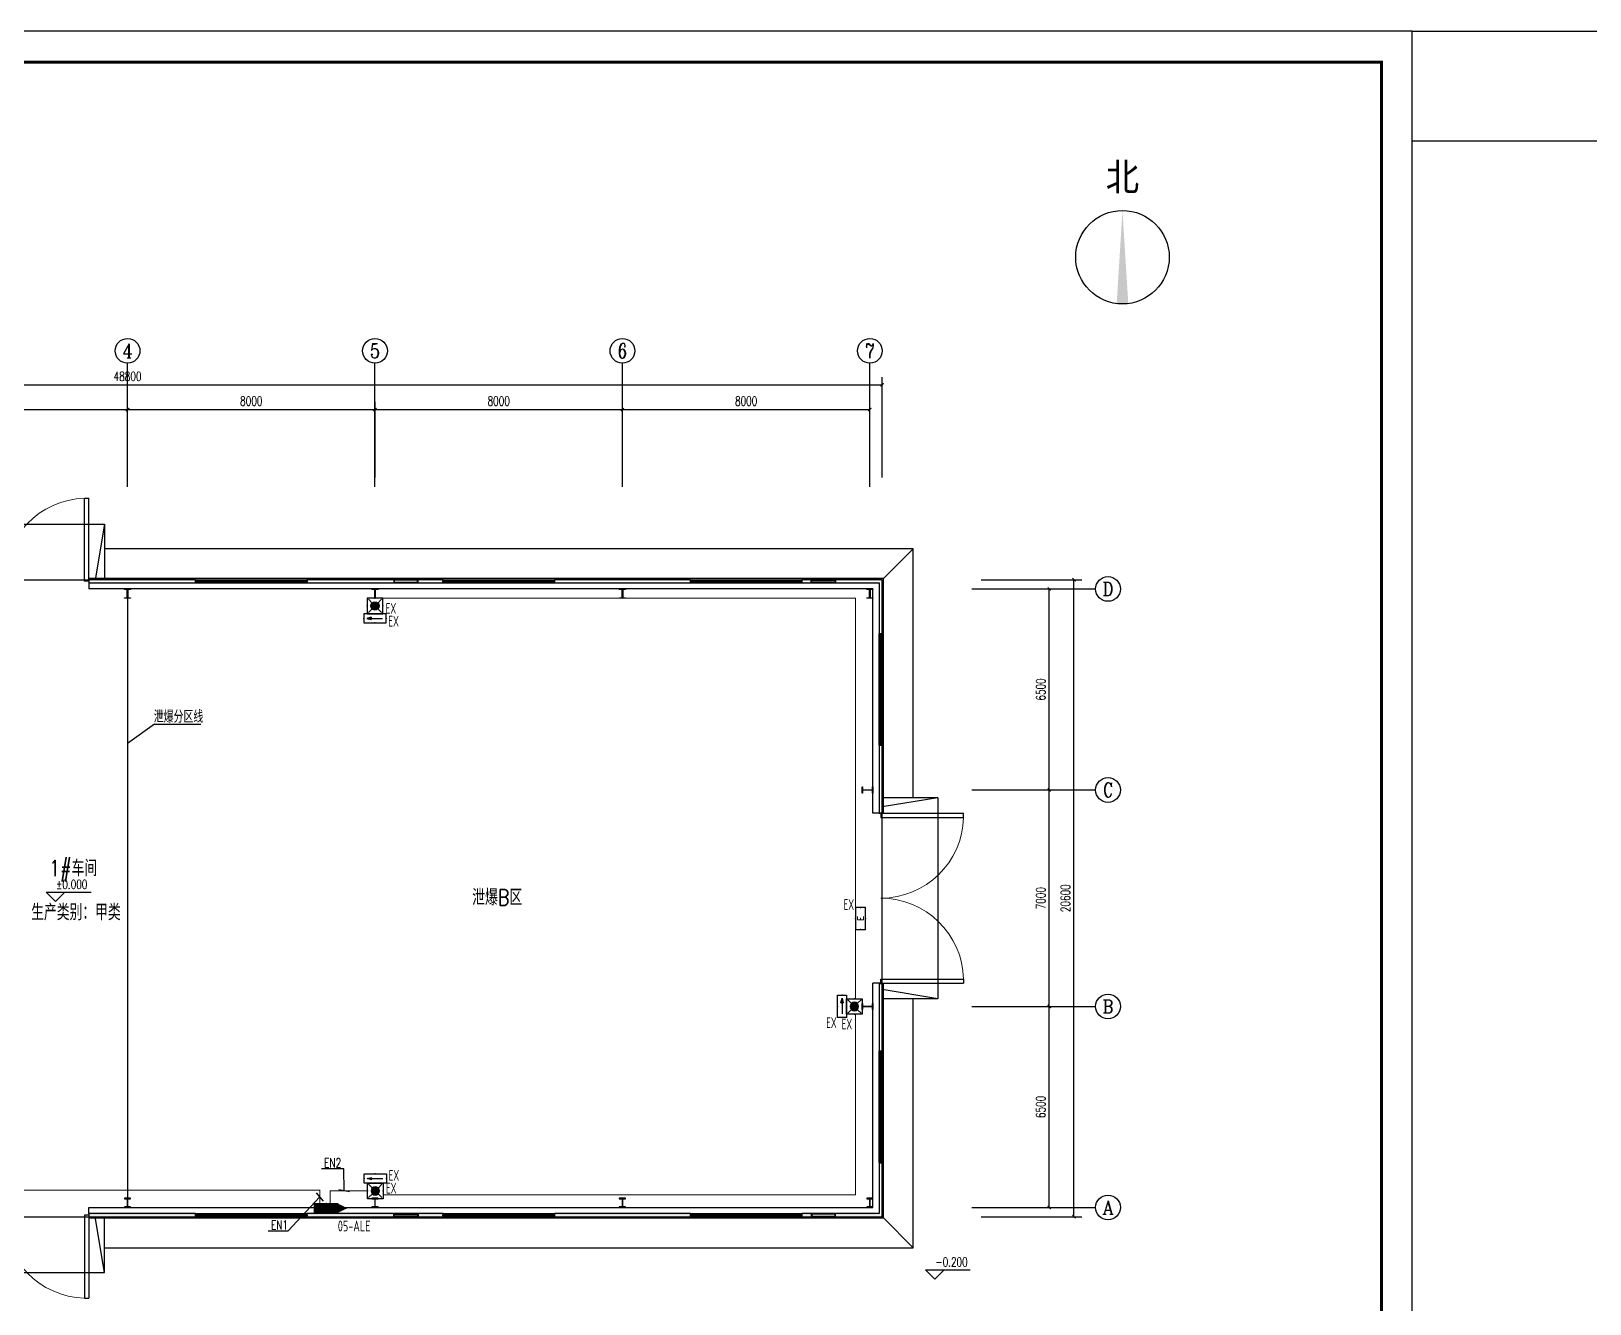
# Model space of a CAD drawing. Extents: x 1234595 to 2088511, y -80443 to 75292.
# Drawn here: x 1387086 to 1437481, y -42353 to -1201 of the extents above; entities that cross this region are included whole.
import ezdxf
from ezdxf.enums import TextEntityAlignment as Align

# ---------------------------------------------------------------- set-up
doc = ezdxf.new("R2010")
doc.units = 0
doc.header["$LTSCALE"] = 1000
doc.header["$MEASUREMENT"] = 0
doc.linetypes.add('DASH', pattern=[0.35, 0.25, -0.1])
doc.layers.get('0').update_dxf_attribs({"linetype": 'CONTINUOUS'})
doc.layers.get('Defpoints').update_dxf_attribs({"linetype": 'CONTINUOUS'})
doc.layers.add('_0', color=7, linetype='CONTINUOUS', lineweight=25)
for name, color, linetype in [('AXIS_TEXT', 7, 'CONTINUOUS'), ('DIM-照明', 3, 'CONTINUOUS'), ('EQUIP-照明', 3, 'CONTINUOUS'), ('EQUIP-箱柜', 3, 'CONTINUOUS'), ('PUB_TITLE', 4, 'CONTINUOUS'), ('WIRE-照明', 1, 'CONTINUOUS'), ('建筑底图', 251, 'CONTINUOUS'), ('电气文字', 7, 'CONTINUOUS')]:
    doc.layers.add(name, color=color, linetype=linetype)
doc.styles.add('_HZTXT', font='txt.shx', dxfattribs={"width": 0.8, "bigfont": 'HZTXT.shx'})
doc.styles.add('_TCH_AXIS', font='COMPLEX', dxfattribs={"bigfont": 'GBCBIG'})
doc.styles.add('_TCH_DIM', font='SIMPLEX', dxfattribs={"bigfont": 'GBCBIG'})
doc.styles.add('_TCH_DIM_T3', font='SIMPLEX', dxfattribs={"width": 0.705882, "bigfont": 'GBCBIG'})
doc.styles.add('_TCH_LABEL', font='COMPLEX', dxfattribs={"bigfont": 'GBCBIG'})
doc.styles.add('_TEL_DIM', font='SIMPLEX', dxfattribs={"width": 0.8, "height": 3.5, "bigfont": 'HZTXT'})
doc.styles.add('COMPLEX', font='COMPLEX')
doc.styles.add('HT', font='')
doc.styles.add('SCEI', font='sceie.shx', dxfattribs={"width": 0.75, "bigfont": 'sceic.shx'})
doc.styles.add('sceie', font='sceie.shx', dxfattribs={"width": 0.7, "bigfont": 'sceic.shx'})
doc.styles.get('HT').set_extended_font_data('SimSun')
doc.dimstyles.new('_TCH_ARCH&&100', dxfattribs={"dimtxt": 297.5, "dimasz": 100, "dimexe": 250, "dimexo": 300, "dimgap": 126.25, "dimtad": 1, "dimdec": 0, "dimzin": 0, "dimdsep": 46, "dimtxsty": '_TCH_DIM_T3', "dimblk": 'ARCHTICK', "dimcen": 0.09, "dimclrt": 7, "dimazin": 2, "dimtfac": 1, "dimtdec": 0, "dimtix": 1, "dimtmove": 2, "dimatfit": 3, "dimfxl": 0, "dimtolj": 1, "dimtzin": 0, "dimarcsym": 0})

# ---------------------------------------------------------------- blocks, each defined once
blk = doc.blocks.new('$equip$00002534')
for p, q in [((-0.72, 0.66), (-0.72, 0)), ((0.72, 0.66), (-0.72, 0.66)), ((-0.72, 0), (0.72, 0)), ((0.72, 0), (0.72, 0.66))]:
    blk.add_line(p, q)
at = {"const_width": 0.04}
blk.add_lwpolyline([(-0.72, 0.66), (-0.72, 0), (0.72, 0), (0.72, 0.66), (-0.72, 0.66), (-0.72, 0)], dxfattribs=at)
for p in [(-0.72, 0.33), (0, 0.66), (0, 0), (0.72, 0.33)]:
    blk.add_point(p)
at = {"color": 7, "style": '_TEL_DIM'}
blk.add_attdef('$TEXT$', text='', height=0.4, dxfattribs=at).set_placement((0, 0.33), align=Align.MIDDLE_CENTER)
at = {"color": 7, "style": '_TEL_DIM', "flags": 1}
blk.add_attdef('A', text='', height=0.00002, dxfattribs=at).set_placement((0, 0), align=Align.MIDDLE_CENTER)
blk = doc.blocks.new('$equip$00002604')
blk.add_hatch(color=256).paths.add_polyline_path([(0.27, 0.5, 1), (-0.27, 0.5, 1)])
for p, q in [((-0.43, 0.93), (-0.19, 0.69)), ((-0.43, 0.07), (-0.19, 0.31)), ((0.19, 0.69), (0.43, 0.93)), ((0.19, 0.31), (0.43, 0.07))]:
    blk.add_line(p, q)
at = {"const_width": 0.04}
blk.add_lwpolyline([(-0.5, 1), (-0.5, 0), (0.5, 0), (0.5, 1), (-0.5, 1), (-0.5, 0)], dxfattribs=at)
blk.add_lwpolyline([(-0.5, 1), (-0.5, 0), (0.5, 0), (0.5, 1)], close=True)
blk.add_circle((0, 0.5), 0.275)
for p in [(-0.5, 0.5), (0, 1), (0, 0), (0.5, 0.5)]:
    blk.add_point(p)
at = {"color": 7, "style": '_TEL_DIM', "flags": 1}
blk.add_attdef('A', text='', height=0.000025, dxfattribs=at).set_placement((0, 0), align=Align.MIDDLE_CENTER)
blk = doc.blocks.new('$equip$00002541')
blk.add_hatch(color=256).paths.add_polyline_path([(-0.24, 0.37), (-0.53, 0.3), (-0.24, 0.23)])
for p, q in [((-0.72, 0.6), (-0.72, 0)), ((0.72, 0.6), (-0.72, 0.6)), ((-0.72, 0), (0.72, 0)), ((-0.24, 0.37), (-0.53, 0.3)), ((-0.53, 0.3), (-0.24, 0.23)), ((-0.24, 0.37), (-0.24, 0.23)), ((0.72, 0), (0.72, 0.6))]:
    blk.add_line(p, q)
at = {"color": 7}
blk.add_line((-0.48, 0.3), (0.48, 0.3), dxfattribs=at)
at = {"const_width": 0.04}
blk.add_lwpolyline([(-0.72, 0.6), (-0.72, 0), (0.72, 0), (0.72, 0.6), (-0.72, 0.6), (-0.72, 0)], dxfattribs=at)
for p in [(-0.72, 0.3), (0, 0.6), (0, 0), (0.72, 0.3)]:
    blk.add_point(p)
at = {"color": 7, "style": '_TEL_DIM', "flags": 1}
blk.add_attdef('A', text='', height=0.00002, dxfattribs=at).set_placement((0, 0), align=Align.MIDDLE_CENTER)
blk = doc.blocks.new('*X35')
at = {"color": 0}
for p, q in [((-250, 33), (-83, 200)), ((-250, 68), (-118, 200)), ((-250, 104), (-154, 200)), ((-250, 139), (-189, 200)), ((-250, 174), (-224, 200)), ((-247, 0), (-47, 200)), ((-212, 0), (-12, 200)), ((-177, 0), (23, 200)), ((-141, 0), (59, 200)), ((-106, 0), (94, 200)), ((-71, 0), (129, 200)), ((-35, 0), (165, 200)), ((0, 0), (200, 200)), ((35, 0), (235, 200)), ((71, 0), (250, 179)), ((106, 0), (250, 144)), ((141, 0), (250, 109)), ((177, 0), (250, 73)), ((212, 0), (250, 38)), ((247, 0), (250, 3))]:
    blk.add_line(p, q, dxfattribs=at)
blk = doc.blocks.new('$equip$00001421')
for p, q in [((0.75, 0.6), (-0.75, 0.6)), ((-0.75, 0.6), (-0.75, 0)), ((-0.75, 0), (0.75, 0)), ((0.75, 0), (0.75, 0.6))]:
    blk.add_line(p, q)
at = {"const_width": 0.6}
blk.add_lwpolyline([(-0.75, 0.3), (0.75, 0.3)], dxfattribs=at)
for p in [(-0.75, 0.3), (0, 0.6), (0, 0), (0.75, 0.3)]:
    blk.add_point(p)
at = {"xscale": 0.00300000000061118, "yscale": 0.00300000000061118, "zscale": 0.00300000000061118}
blk.add_blockref('*X35', (0, 0), dxfattribs=at)
at = {"style": '_TCH_LABEL', "flags": 9}
blk.add_attdef('A', (0, 0), '', height=0.00002, dxfattribs=at)
blk = doc.blocks.new('$equip_U$00000051(DK-xiezc)')
at = {"color": 7}
blk.add_lwpolyline([(0, -1.47, 0.6, 0, 0), (0, -2.09, 0, 0, 0)], format="xyseb", dxfattribs=at)
at = {"xscale": -1, "rotation": 270}
blk.add_blockref('$equip$00001421', (-0.3, -0.72), dxfattribs=at)
at = {"color": 7, "style": '_TEL_DIM', "flags": 1}
blk.add_attdef('A', text='', height=0.00002, dxfattribs=at).set_placement((0, 0), align=Align.MIDDLE_CENTER)
blk = doc.blocks.new('_NORTH')
blk.add_circle((0, 0), 1200)
blk.add_solid([(-1191, 149), (-1191, -149), (1200, 0)])
blk = doc.blocks.new('$DorLib2D$00000002')
for p, q in [((-0.5, 0), (-0.5, 0.4875)), ((-0.475, 0.4875), (-0.5, 0.4875)), ((-0.475, 0), (-0.475, 0.4875)), ((0.475, 0), (0.475, 0.4875)), ((0.475, 0.4875), (0.5, 0.4875)), ((0.5, 0), (0.5, 0.4875)), ((-0.5, 0), (-0.475, 0)), ((0.5, 0), (0.475, 0))]:
    blk.add_line(p, q)
at = {"lineweight": 13}
for centre, start, end in [((-0.4875, 0), 0, 88.53072), ((0.4875, 0), 91.46928, 180)]:
    blk.add_arc(centre, 0.4875, start, end, dxfattribs=at)
blk = doc.blocks.new('$TCHSYS$WIN2D')
for p, q in [((-0.5, 0.5), (0.5, 0.5)), ((-0.5, 0.5), (-0.5, -0.5)), ((0.5, 0.5), (0.5, -0.5)), ((0.5, 0.167), (-0.5, 0.167)), ((0.5, -0.167), (-0.5, -0.167)), ((-0.5, -0.5), (0.5, -0.5))]:
    blk.add_line(p, q)
blk = doc.blocks.new('_ArchTick')
at = {"color": 0, "linetype": 'ByBlock', "const_width": 0.4}
blk.add_lwpolyline([(-0.5, -0.5), (0.5, 0.5)], dxfattribs=at)
blk = doc.blocks.new('*D111')
at = {"layer": 'Defpoints', "color": 0, "transparency": 16777216}
for p in [(1417503, -32737), (1420003, -32737), (1417503, -39237)]:
    blk.add_point(p, dxfattribs=at)
at = {"layer": '建筑底图', "color": 0, "lineweight": -2, "transparency": 16777216}
for p, q in [((1417803, -32737), (1420253, -32737)), ((1420003, -39237), (1420003, -32737)), ((1417803, -39237), (1420253, -39237))]:
    blk.add_line(p, q, dxfattribs=at)
at = {"layer": '建筑底图', "color": 0, "lineweight": -2, "transparency": 16777216, "xscale": 100, "yscale": 100, "zscale": 100}
for p, rotation in [((1420003, -32737), 90), ((1420003, -39237), 270)]:
    blk.add_blockref('_ArchTick', p, dxfattribs=dict(at, rotation=rotation))
at = {"layer": '建筑底图', "color": 7, "transparency": 16777216, "insert": (1419728, -35987), "char_height": 297.5, "attachment_point": 5, "rotation": 90, "style": '_TCH_DIM_T3'}
blk.add_mtext('\\A1;6500', dxfattribs=at)
blk = doc.blocks.new('*D112')
at = {"layer": 'Defpoints', "color": 0, "transparency": 16777216}
for p in [(1417503, -25737), (1420003, -25737), (1417503, -32737)]:
    blk.add_point(p, dxfattribs=at)
at = {"layer": '建筑底图', "color": 0, "lineweight": -2, "transparency": 16777216}
for p, q in [((1417803, -25737), (1420253, -25737)), ((1420003, -32737), (1420003, -25737)), ((1417803, -32737), (1420253, -32737))]:
    blk.add_line(p, q, dxfattribs=at)
at = {"layer": '建筑底图', "color": 0, "lineweight": -2, "transparency": 16777216, "xscale": 100, "yscale": 100, "zscale": 100}
for p, rotation in [((1420003, -25737), 90), ((1420003, -32737), 270)]:
    blk.add_blockref('_ArchTick', p, dxfattribs=dict(at, rotation=rotation))
at = {"layer": '建筑底图', "color": 7, "transparency": 16777216, "insert": (1419728, -29237), "char_height": 297.5, "attachment_point": 5, "rotation": 90, "style": '_TCH_DIM_T3'}
blk.add_mtext('\\A1;7000', dxfattribs=at)
blk = doc.blocks.new('*D113')
at = {"layer": 'Defpoints', "color": 0, "transparency": 16777216}
for p in [(1417503, -19237), (1420003, -19237), (1417503, -25737)]:
    blk.add_point(p, dxfattribs=at)
at = {"layer": '建筑底图', "color": 0, "lineweight": -2, "transparency": 16777216}
for p, q in [((1417803, -19237), (1420253, -19237)), ((1420003, -25737), (1420003, -19237)), ((1417803, -25737), (1420253, -25737))]:
    blk.add_line(p, q, dxfattribs=at)
at = {"layer": '建筑底图', "color": 0, "lineweight": -2, "transparency": 16777216, "xscale": 100, "yscale": 100, "zscale": 100}
for p, rotation in [((1420003, -19237), 90), ((1420003, -25737), 270)]:
    blk.add_blockref('_ArchTick', p, dxfattribs=dict(at, rotation=rotation))
at = {"layer": '建筑底图', "color": 7, "transparency": 16777216, "insert": (1419728, -22487), "char_height": 297.5, "attachment_point": 5, "rotation": 90, "style": '_TCH_DIM_T3'}
blk.add_mtext('\\A1;6500', dxfattribs=at)
blk = doc.blocks.new('*D114')
at = {"layer": 'Defpoints', "color": 0, "transparency": 16777216}
for p in [(1417503, -18937), (1420803, -18937), (1417503, -39537)]:
    blk.add_point(p, dxfattribs=at)
at = {"layer": '建筑底图', "color": 0, "lineweight": -2, "transparency": 16777216}
for p, q in [((1417803, -18937), (1421053, -18937)), ((1420803, -39537), (1420803, -18937)), ((1417803, -39537), (1421053, -39537))]:
    blk.add_line(p, q, dxfattribs=at)
at = {"layer": '建筑底图', "color": 0, "lineweight": -2, "transparency": 16777216, "xscale": 100, "yscale": 100, "zscale": 100}
for p, rotation in [((1420803, -18937), 90), ((1420803, -39537), 270)]:
    blk.add_blockref('_ArchTick', p, dxfattribs=dict(at, rotation=rotation))
at = {"layer": '建筑底图', "color": 7, "transparency": 16777216, "insert": (1420528, -29237), "char_height": 297.5, "attachment_point": 5, "rotation": 90, "style": '_TCH_DIM_T3'}
blk.add_mtext('\\A1;20600', dxfattribs=at)
blk = doc.blocks.new('_AXISO')
blk.add_circle((0, 0), 0.5)
at = {"layer": 'AXIS_TEXT', "style": 'COMPLEX', "width": 1.041667}
blk.add_attdef('A', text='', height=0.56, dxfattribs=at).set_placement((-0.25, -0.28), (0.25, -0.28), align=Align.FIT)
blk = doc.blocks.new('*D117')
at = {"layer": 'Defpoints', "color": 0, "transparency": 16777216}
for p in [(1390203, -13437), (1382203, -15937), (1390203, -15937)]:
    blk.add_point(p, dxfattribs=at)
at = {"layer": '建筑底图', "color": 0, "lineweight": -2, "transparency": 16777216}
for p, q in [((1382203, -15637), (1382203, -13187)), ((1382203, -13437), (1390203, -13437)), ((1390203, -15637), (1390203, -13187))]:
    blk.add_line(p, q, dxfattribs=at)
at = {"layer": '建筑底图', "color": 0, "lineweight": -2, "transparency": 16777216, "xscale": 100, "yscale": 100, "zscale": 100, "rotation": 180}
blk.add_blockref('_ArchTick', (1382203, -13437), dxfattribs=at)
at = {"layer": '建筑底图', "color": 0, "lineweight": -2, "transparency": 16777216, "xscale": 100, "yscale": 100, "zscale": 100}
blk.add_blockref('_ArchTick', (1390203, -13437), dxfattribs=at)
at = {"layer": '建筑底图', "color": 7, "transparency": 16777216, "insert": (1386203, -13162), "char_height": 297.5, "attachment_point": 5, "style": '_TCH_DIM_T3'}
blk.add_mtext('\\A1;8000', dxfattribs=at)
blk = doc.blocks.new('*D118')
at = {"layer": 'Defpoints', "color": 0, "transparency": 16777216}
for p in [(1398203, -13437), (1390203, -15937), (1398203, -15937)]:
    blk.add_point(p, dxfattribs=at)
at = {"layer": '建筑底图', "color": 0, "lineweight": -2, "transparency": 16777216}
for p, q in [((1390203, -15637), (1390203, -13187)), ((1390203, -13437), (1398203, -13437)), ((1398203, -15637), (1398203, -13187))]:
    blk.add_line(p, q, dxfattribs=at)
at = {"layer": '建筑底图', "color": 0, "lineweight": -2, "transparency": 16777216, "xscale": 100, "yscale": 100, "zscale": 100, "rotation": 180}
blk.add_blockref('_ArchTick', (1390203, -13437), dxfattribs=at)
at = {"layer": '建筑底图', "color": 0, "lineweight": -2, "transparency": 16777216, "xscale": 100, "yscale": 100, "zscale": 100}
blk.add_blockref('_ArchTick', (1398203, -13437), dxfattribs=at)
at = {"layer": '建筑底图', "color": 7, "transparency": 16777216, "insert": (1394203, -13162), "char_height": 297.5, "attachment_point": 5, "style": '_TCH_DIM_T3'}
blk.add_mtext('\\A1;8000', dxfattribs=at)
blk = doc.blocks.new('*D119')
at = {"layer": 'Defpoints', "color": 0, "transparency": 16777216}
for p in [(1406203, -13437), (1398203, -15937), (1406203, -15937)]:
    blk.add_point(p, dxfattribs=at)
at = {"layer": '建筑底图', "color": 0, "lineweight": -2, "transparency": 16777216}
for p, q in [((1398203, -15637), (1398203, -13187)), ((1398203, -13437), (1406203, -13437)), ((1406203, -15637), (1406203, -13187))]:
    blk.add_line(p, q, dxfattribs=at)
at = {"layer": '建筑底图', "color": 0, "lineweight": -2, "transparency": 16777216, "xscale": 100, "yscale": 100, "zscale": 100, "rotation": 180}
blk.add_blockref('_ArchTick', (1398203, -13437), dxfattribs=at)
at = {"layer": '建筑底图', "color": 0, "lineweight": -2, "transparency": 16777216, "xscale": 100, "yscale": 100, "zscale": 100}
blk.add_blockref('_ArchTick', (1406203, -13437), dxfattribs=at)
at = {"layer": '建筑底图', "color": 7, "transparency": 16777216, "insert": (1402203, -13162), "char_height": 297.5, "attachment_point": 5, "style": '_TCH_DIM_T3'}
blk.add_mtext('\\A1;8000', dxfattribs=at)
blk = doc.blocks.new('*D120')
at = {"layer": 'Defpoints', "color": 0, "transparency": 16777216}
for p in [(1414203, -13437), (1406203, -15937), (1414203, -15937)]:
    blk.add_point(p, dxfattribs=at)
at = {"layer": '建筑底图', "color": 0, "lineweight": -2, "transparency": 16777216}
for p, q in [((1406203, -15637), (1406203, -13187)), ((1406203, -13437), (1414203, -13437)), ((1414203, -15637), (1414203, -13187))]:
    blk.add_line(p, q, dxfattribs=at)
at = {"layer": '建筑底图', "color": 0, "lineweight": -2, "transparency": 16777216, "xscale": 100, "yscale": 100, "zscale": 100, "rotation": 180}
blk.add_blockref('_ArchTick', (1406203, -13437), dxfattribs=at)
at = {"layer": '建筑底图', "color": 0, "lineweight": -2, "transparency": 16777216, "xscale": 100, "yscale": 100, "zscale": 100}
blk.add_blockref('_ArchTick', (1414203, -13437), dxfattribs=at)
at = {"layer": '建筑底图', "color": 7, "transparency": 16777216, "insert": (1410203, -13162), "char_height": 297.5, "attachment_point": 5, "style": '_TCH_DIM_T3'}
blk.add_mtext('\\A1;8000', dxfattribs=at)
blk = doc.blocks.new('*D121')
at = {"layer": 'Defpoints', "color": 0, "transparency": 16777216}
for p in [(1414603, -12637), (1365803, -15937), (1414603, -15937)]:
    blk.add_point(p, dxfattribs=at)
at = {"layer": '建筑底图', "color": 0, "lineweight": -2, "transparency": 16777216}
for p, q in [((1365803, -15637), (1365803, -12387)), ((1414603, -15637), (1414603, -12387)), ((1365803, -12637), (1414603, -12637))]:
    blk.add_line(p, q, dxfattribs=at)
at = {"layer": '建筑底图', "color": 0, "lineweight": -2, "transparency": 16777216, "xscale": 100, "yscale": 100, "zscale": 100, "rotation": 180}
blk.add_blockref('_ArchTick', (1365803, -12637), dxfattribs=at)
at = {"layer": '建筑底图', "color": 0, "lineweight": -2, "transparency": 16777216, "xscale": 100, "yscale": 100, "zscale": 100}
blk.add_blockref('_ArchTick', (1414603, -12637), dxfattribs=at)
at = {"layer": '建筑底图', "color": 7, "transparency": 16777216, "insert": (1390203, -12362), "char_height": 297.5, "attachment_point": 5, "style": '_TCH_DIM_T3'}
blk.add_mtext('\\A1;48800', dxfattribs=at)

msp = doc.modelspace()

# ---------------------------------------------------------------- hatches: boundary and pattern name
at = {"layer": '建筑底图'}
for points in [[(1392402.7, -18936.9), (1388952.7, -18936.9), (1388982.7, -18966.9), (1392372.7, -18966.9)], [(1388952.7, -18936.9), (1388952.7, -19036.9), (1388982.7, -19006.9), (1388982.7, -18966.9)], [(1388952.7, -19036.9), (1392402.7, -19036.9), (1392372.7, -19006.9), (1388982.7, -19006.9)], [(1392402.7, -19036.9), (1392402.7, -18936.9), (1392372.7, -18966.9), (1392372.7, -19006.9)], [(1400402.7, -18936.9), (1396002.7, -18936.9), (1396032.7, -18966.9), (1400372.7, -18966.9)], [(1396002.7, -18936.9), (1396002.7, -19036.9), (1396032.7, -19006.9), (1396032.7, -18966.9)], [(1396002.7, -19036.9), (1400402.7, -19036.9), (1400372.7, -19006.9), (1396032.7, -19006.9)], [(1400402.7, -19036.9), (1400402.7, -18936.9), (1400372.7, -18966.9), (1400372.7, -19006.9)], [(1408402.7, -18936.9), (1404002.7, -18936.9), (1404032.7, -18966.9), (1408372.7, -18966.9)], [(1404002.7, -18936.9), (1404002.7, -19036.9), (1404032.7, -19006.9), (1404032.7, -18966.9)], [(1404002.7, -19036.9), (1408402.7, -19036.9), (1408372.7, -19006.9), (1404032.7, -19006.9)], [(1408402.7, -19036.9), (1408402.7, -18936.9), (1408372.7, -18966.9), (1408372.7, -19006.9)], [(1414602.7, -18936.9), (1412002.7, -18936.9), (1412032.7, -18966.9), (1414572.7, -18966.9)], [(1412002.7, -18936.9), (1412002.7, -19036.9), (1412032.7, -19006.9), (1412032.7, -18966.9)], [(1412002.7, -19036.9), (1414502.7, -19036.9), (1414532.7, -19006.9), (1412032.7, -19006.9)], [(1414502.7, -19036.9), (1414502.7, -20686.9), (1414532.7, -20656.9), (1414532.7, -19006.9)], [(1414602.7, -20686.9), (1414602.7, -18936.9), (1414572.7, -18966.9), (1414572.7, -20656.9)], [(1390212.7, -19520.9), (1390302.7, -19520.9), (1390302.7, -19536.9), (1390102.7, -19536.9), (1390102.7, -19520.9), (1390192.7, -19520.9), (1390192.7, -19252.9), (1390102.7, -19252.9), (1390102.7, -19236.9), (1390302.7, -19236.9), (1390302.7, -19252.9), (1390212.7, -19252.9)], [(1398212.7, -19520.9), (1398302.7, -19520.9), (1398302.7, -19536.9), (1398102.7, -19536.9), (1398102.7, -19520.9), (1398192.7, -19520.9), (1398192.7, -19252.9), (1398102.7, -19252.9), (1398102.7, -19236.9), (1398302.7, -19236.9), (1398302.7, -19252.9), (1398212.7, -19252.9)], [(1406212.7, -19520.9), (1406302.7, -19520.9), (1406302.7, -19536.9), (1406102.7, -19536.9), (1406102.7, -19520.9), (1406192.7, -19520.9), (1406192.7, -19252.9), (1406102.7, -19252.9), (1406102.7, -19236.9), (1406302.7, -19236.9), (1406302.7, -19252.9), (1406212.7, -19252.9)], [(1414212.7, -19520.9), (1414302.7, -19520.9), (1414302.7, -19536.9), (1414102.7, -19536.9), (1414102.7, -19520.9), (1414192.7, -19520.9), (1414192.7, -19252.9), (1414102.7, -19252.9), (1414102.7, -19236.9), (1414302.7, -19236.9), (1414302.7, -19252.9), (1414212.7, -19252.9)], [(1414502.7, -20686.9), (1414602.7, -20686.9), (1414572.7, -20656.9), (1414532.7, -20656.9)], [(1414602.7, -24286.9), (1414502.7, -24286.9), (1414532.7, -24316.9), (1414572.7, -24316.9)], [(1414502.7, -24286.9), (1414502.7, -26486.9), (1414532.7, -26456.9), (1414532.7, -24316.9)], [(1414602.7, -26486.9), (1414602.7, -24286.9), (1414572.7, -24316.9), (1414572.7, -26456.9)], [(1414286.7, -25726.9), (1414286.7, -25636.9), (1414302.7, -25636.9), (1414302.7, -25836.9), (1414286.7, -25836.9), (1414286.7, -25746.9), (1413968.7, -25746.9), (1413968.7, -25836.9), (1413952.7, -25836.9), (1413952.7, -25636.9), (1413968.7, -25636.9), (1413968.7, -25726.9)], [(1414502.7, -26486.9), (1414602.7, -26486.9), (1414572.7, -26456.9), (1414532.7, -26456.9)], [(1414602.7, -31986.9), (1414502.7, -31986.9), (1414532.7, -32016.9), (1414572.7, -32016.9)], [(1414502.7, -31986.9), (1414502.7, -34186.9), (1414532.7, -34156.9), (1414532.7, -32016.9)], [(1414602.7, -34186.9), (1414602.7, -31986.9), (1414572.7, -32016.9), (1414572.7, -34156.9)], [(1414286.7, -32726.9), (1414286.7, -32636.9), (1414302.7, -32636.9), (1414302.7, -32836.9), (1414286.7, -32836.9), (1414286.7, -32746.9), (1413968.7, -32746.9), (1413968.7, -32836.9), (1413952.7, -32836.9), (1413952.7, -32636.9), (1413968.7, -32636.9), (1413968.7, -32726.9)], [(1414502.7, -34186.9), (1414602.7, -34186.9), (1414572.7, -34156.9), (1414532.7, -34156.9)], [(1414602.7, -37786.9), (1414502.7, -37786.9), (1414532.7, -37816.9), (1414572.7, -37816.9)], [(1414502.7, -37786.9), (1414502.7, -39436.9), (1414532.7, -39466.9), (1414532.7, -37816.9)], [(1414602.7, -39536.9), (1414602.7, -37786.9), (1414572.7, -37816.9), (1414572.7, -39506.9)], [(1390212.7, -38952.9), (1390302.7, -38952.9), (1390302.7, -38936.9), (1390102.7, -38936.9), (1390102.7, -38952.9), (1390192.7, -38952.9), (1390192.7, -39220.9), (1390102.7, -39220.9), (1390102.7, -39236.9), (1390302.7, -39236.9), (1390302.7, -39220.9), (1390212.7, -39220.9)], [(1398212.7, -38952.9), (1398302.7, -38952.9), (1398302.7, -38936.9), (1398102.7, -38936.9), (1398102.7, -38952.9), (1398192.7, -38952.9), (1398192.7, -39220.9), (1398102.7, -39220.9), (1398102.7, -39236.9), (1398302.7, -39236.9), (1398302.7, -39220.9), (1398212.7, -39220.9)], [(1406212.7, -38952.9), (1406302.7, -38952.9), (1406302.7, -38936.9), (1406102.7, -38936.9), (1406102.7, -38952.9), (1406192.7, -38952.9), (1406192.7, -39220.9), (1406102.7, -39220.9), (1406102.7, -39236.9), (1406302.7, -39236.9), (1406302.7, -39220.9), (1406212.7, -39220.9)], [(1414212.7, -38952.9), (1414302.7, -38952.9), (1414302.7, -38936.9), (1414102.7, -38936.9), (1414102.7, -38952.9), (1414192.7, -38952.9), (1414192.7, -39220.9), (1414102.7, -39220.9), (1414102.7, -39236.9), (1414302.7, -39236.9), (1414302.7, -39220.9), (1414212.7, -39220.9)], [(1392402.7, -39436.9), (1388952.7, -39436.9), (1388982.7, -39466.9), (1392372.7, -39466.9)], [(1388952.7, -39436.9), (1388952.7, -39536.9), (1388982.7, -39506.9), (1388982.7, -39466.9)], [(1388952.7, -39536.9), (1392402.7, -39536.9), (1392372.7, -39506.9), (1388982.7, -39506.9)], [(1392402.7, -39536.9), (1392402.7, -39436.9), (1392372.7, -39466.9), (1392372.7, -39506.9)], [(1400402.7, -39436.9), (1396002.7, -39436.9), (1396032.7, -39466.9), (1400372.7, -39466.9)], [(1396002.7, -39436.9), (1396002.7, -39536.9), (1396032.7, -39506.9), (1396032.7, -39466.9)], [(1396002.7, -39536.9), (1400402.7, -39536.9), (1400372.7, -39506.9), (1396032.7, -39506.9)], [(1400402.7, -39536.9), (1400402.7, -39436.9), (1400372.7, -39466.9), (1400372.7, -39506.9)], [(1408402.7, -39436.9), (1404002.7, -39436.9), (1404032.7, -39466.9), (1408372.7, -39466.9)], [(1404002.7, -39436.9), (1404002.7, -39536.9), (1404032.7, -39506.9), (1404032.7, -39466.9)], [(1404002.7, -39536.9), (1408402.7, -39536.9), (1408372.7, -39506.9), (1404032.7, -39506.9)], [(1408402.7, -39536.9), (1408402.7, -39436.9), (1408372.7, -39466.9), (1408372.7, -39506.9)], [(1414502.7, -39436.9), (1412002.7, -39436.9), (1412032.7, -39466.9), (1414532.7, -39466.9)], [(1412002.7, -39436.9), (1412002.7, -39536.9), (1412032.7, -39506.9), (1412032.7, -39466.9)], [(1412002.7, -39536.9), (1414602.7, -39536.9), (1414572.7, -39506.9), (1412032.7, -39506.9)]]:
    msp.add_hatch(color=256, dxfattribs=at).paths.add_polyline_path(points)

# ---------------------------------------------------------------- linework, layer by layer
at = {"layer": '_0', "color": 0}
msp.add_lwpolyline([(1431741.8, -1200.6), (1438154.2, -1200.6), (1438154.2, -4754), (1431741.8, -4754)], close=True, dxfattribs=at)
at = {"layer": 'DIM-照明'}
for p, q in [((1396536.1, -39030.7), (1396311, -38762.7)), ((1397378, -38735.2), (1397034, -38670.6))]:
    msp.add_line(p, q, dxfattribs=at)
for points in [[(1397197.7, -37992.4), (1396472.7, -37992.4)], [(1397206, -38702.9), (1397197.7, -37992.4)], [(1396423.6, -38896.7), (1395386.5, -40000.8)], [(1395386.5, -40000.8), (1394751.5, -40000.8)]]:
    msp.add_lwpolyline(points, dxfattribs=at)
at = {"layer": 'PUB_TITLE', "color": 4}
msp.add_lwpolyline([(1347641.8, -60600.6), (1431741.8, -60600.6), (1431741.8, -1200.6), (1347641.8, -1200.6)], close=True, dxfattribs=at)
at = {"layer": 'PUB_TITLE', "color": 4, "const_width": 100}
msp.add_lwpolyline([(1350141.8, -59600.6), (1430741.8, -59600.6), (1430741.8, -2200.6), (1350141.8, -2200.6)], close=True, dxfattribs=at)
at = {"layer": 'WIRE-照明', "color": 1, "linetype": 'DASH', "const_width": 31.9}
for points in [[(1413735.7, -29532.5), (1413735.7, -19536.9), (1398452.7, -19536.9)], [(1413735.7, -32486.9), (1413735.7, -30252.5)], [(1398462.7, -38829), (1413735.7, -38829), (1413735.7, -32986.9)], [(1396423.6, -39236.9), (1396423.6, -38675.4), (1386632.7, -38675.4)], [(1397962.7, -38702.9), (1396751.2, -38702.9), (1396751.2, -39236.9)]]:
    msp.add_lwpolyline(points, dxfattribs=at)
at = {"layer": '建筑底图'}
for p, q in [((1390202.7, -15936.9), (1390202.7, -11936.9)), ((1398202.7, -15936.9), (1398202.7, -11936.9)), ((1406202.7, -15936.9), (1406202.7, -11936.9)), ((1414202.7, -15936.9), (1414202.7, -11936.9)), ((1382952.7, -17136.9), (1389452.7, -17136.9)), ((1389452.7, -17136.9), (1389152.7, -18936.9)), ((1389452.7, -17136.9), (1389452.7, -18936.9)), ((1414642.7, -18896.9), (1415602.7, -17936.9)), ((1383452.7, -18936.9), (1388952.7, -18936.9)), ((1388952.7, -18936.9), (1388952.7, -18896.9)), ((1392402.7, -18936.9), (1388952.7, -18936.9)), ((1388952.7, -18936.9), (1388952.7, -19036.9)), ((1388952.7, -19036.9), (1388952.7, -19236.9)), ((1388952.7, -19036.9), (1392402.7, -19036.9)), ((1392402.7, -19036.9), (1392402.7, -18936.9)), ((1400402.7, -18936.9), (1396002.7, -18936.9)), ((1396002.7, -18936.9), (1396002.7, -19036.9)), ((1396002.7, -19036.9), (1400402.7, -19036.9)), ((1400402.7, -19036.9), (1400402.7, -18936.9)), ((1408402.7, -18936.9), (1404002.7, -18936.9)), ((1404002.7, -18936.9), (1404002.7, -19036.9)), ((1404002.7, -19036.9), (1408402.7, -19036.9)), ((1408402.7, -19036.9), (1408402.7, -18936.9)), ((1414602.7, -18936.9), (1412002.7, -18936.9)), ((1412002.7, -18936.9), (1412002.7, -19036.9)), ((1412002.7, -19036.9), (1414502.7, -19036.9)), ((1414502.7, -19036.9), (1414502.7, -20686.9)), ((1414602.7, -20686.9), (1414602.7, -18936.9)), ((1417502.7, -19236.9), (1421502.7, -19236.9)), ((1414502.7, -20686.9), (1414602.7, -20686.9)), ((1391068.6, -23604), (1390202.7, -24233.9)), ((1391068.6, -23604), (1392572.3, -23604)), ((1414602.7, -24286.9), (1414502.7, -24286.9)), ((1414502.7, -24286.9), (1414502.7, -26486.9)), ((1414602.7, -26486.9), (1414602.7, -24286.9)), ((1416402.7, -25986.9), (1414602.7, -26286.9)), ((1416402.7, -25986.9), (1414602.7, -25986.9)), ((1416402.7, -25986.9), (1416402.7, -32486.9)), ((1417502.7, -25736.9), (1421502.7, -25736.9)), ((1414502.7, -26486.9), (1414302.7, -26486.9)), ((1414502.7, -26486.9), (1414602.7, -26486.9)), ((1414602.7, -26486.9), (1414642.7, -26486.9)), ((1414602.7, -31986.9), (1414602.7, -26486.9)), ((1387875.2, -29341.7), (1387575.2, -29041.7)), ((1387575.2, -29041.7), (1389025.2, -29041.7)), ((1387875.2, -29341.7), (1388175.2, -29041.7)), ((1414502.7, -31986.9), (1414302.7, -31986.9)), ((1414602.7, -31986.9), (1414502.7, -31986.9)), ((1414502.7, -31986.9), (1414502.7, -34186.9)), ((1414602.7, -31986.9), (1414642.7, -31986.9)), ((1414602.7, -34186.9), (1414602.7, -31986.9)), ((1416402.7, -32486.9), (1414602.7, -32186.9)), ((1416402.7, -32486.9), (1414602.7, -32486.9)), ((1417502.7, -32736.9), (1421502.7, -32736.9)), ((1414502.7, -34186.9), (1414602.7, -34186.9)), ((1414602.7, -37786.9), (1414502.7, -37786.9)), ((1414502.7, -37786.9), (1414502.7, -39436.9)), ((1414602.7, -39536.9), (1414602.7, -37786.9)), ((1388952.7, -39436.9), (1388952.7, -39236.9)), ((1417502.7, -39236.9), (1421502.7, -39236.9)), ((1383452.7, -39536.9), (1388952.7, -39536.9)), ((1392402.7, -39436.9), (1388952.7, -39436.9)), ((1388952.7, -39436.9), (1388952.7, -39536.9)), ((1388952.7, -39536.9), (1388952.7, -39576.9)), ((1388952.7, -39536.9), (1392402.7, -39536.9)), ((1389452.7, -41336.9), (1389152.7, -39536.9)), ((1389452.7, -41336.9), (1389452.7, -39536.9)), ((1392402.7, -39536.9), (1392402.7, -39436.9)), ((1400402.7, -39436.9), (1396002.7, -39436.9)), ((1396002.7, -39436.9), (1396002.7, -39536.9)), ((1396002.7, -39536.9), (1400402.7, -39536.9)), ((1400402.7, -39536.9), (1400402.7, -39436.9)), ((1408402.7, -39436.9), (1404002.7, -39436.9)), ((1404002.7, -39436.9), (1404002.7, -39536.9)), ((1404002.7, -39536.9), (1408402.7, -39536.9)), ((1408402.7, -39536.9), (1408402.7, -39436.9)), ((1414502.7, -39436.9), (1412002.7, -39436.9)), ((1412002.7, -39436.9), (1412002.7, -39536.9)), ((1412002.7, -39536.9), (1414602.7, -39536.9)), ((1414642.7, -39576.9), (1415602.7, -40536.9)), ((1416301.3, -41553.3), (1416001.3, -41253.3)), ((1416001.3, -41253.3), (1417451.3, -41253.3)), ((1416301.3, -41553.3), (1416601.3, -41253.3)), ((1382952.7, -41336.9), (1389452.7, -41336.9))]:
    msp.add_line(p, q, dxfattribs=at)
for points in [[(1415602.7, -25986.9), (1415602.7, -17936.9), (1389452.7, -17936.9)], [(1414642.7, -26486.9), (1414642.7, -18896.9), (1388952.7, -18896.9)], [(1398810.2, -19036.9), (1399595.2, -19036.9), (1399595.2, -18936.9), (1398810.2, -18936.9), (1398810.2, -19036.9)], [(1413095.2, -19036.9), (1412310.2, -19036.9), (1412310.2, -18936.9), (1413095.2, -18936.9), (1413095.2, -19036.9)], [(1414302.7, -26486.9), (1414302.7, -19236.9), (1388952.7, -19236.9)], [(1390202.7, -19536.9), (1390202.7, -38936.9)], [(1388952.7, -39236.9), (1414302.7, -39236.9), (1414302.7, -31986.9)], [(1388952.7, -39576.9), (1414642.7, -39576.9), (1414642.7, -31986.9)], [(1389452.7, -40536.9), (1415602.7, -40536.9), (1415602.7, -32486.9)], [(1398810.2, -39436.9), (1399595.2, -39436.9), (1399595.2, -39536.9), (1398810.2, -39536.9), (1398810.2, -39436.9)], [(1413095.2, -39436.9), (1412310.2, -39436.9), (1412310.2, -39536.9), (1413095.2, -39536.9), (1413095.2, -39436.9)]]:
    msp.add_lwpolyline(points, dxfattribs=at)
for points in [[(1398825.2, -19021.9), (1399580.2, -19021.9), (1399580.2, -18951.9), (1398825.2, -18951.9)], [(1413080.2, -19021.9), (1412325.2, -19021.9), (1412325.2, -18951.9), (1413080.2, -18951.9)], [(1390102.7, -19236.9), (1390302.7, -19236.9), (1390302.7, -19252.9), (1390212.7, -19252.9), (1390212.7, -19520.9), (1390302.7, -19520.9), (1390302.7, -19536.9), (1390102.7, -19536.9), (1390102.7, -19520.9), (1390192.7, -19520.9), (1390192.7, -19252.9), (1390102.7, -19252.9)], [(1398102.7, -19236.9), (1398302.7, -19236.9), (1398302.7, -19252.9), (1398212.7, -19252.9), (1398212.7, -19520.9), (1398302.7, -19520.9), (1398302.7, -19536.9), (1398102.7, -19536.9), (1398102.7, -19520.9), (1398192.7, -19520.9), (1398192.7, -19252.9), (1398102.7, -19252.9)], [(1406102.7, -19236.9), (1406302.7, -19236.9), (1406302.7, -19252.9), (1406212.7, -19252.9), (1406212.7, -19520.9), (1406302.7, -19520.9), (1406302.7, -19536.9), (1406102.7, -19536.9), (1406102.7, -19520.9), (1406192.7, -19520.9), (1406192.7, -19252.9), (1406102.7, -19252.9)], [(1414102.7, -19236.9), (1414302.7, -19236.9), (1414302.7, -19252.9), (1414212.7, -19252.9), (1414212.7, -19520.9), (1414302.7, -19520.9), (1414302.7, -19536.9), (1414102.7, -19536.9), (1414102.7, -19520.9), (1414192.7, -19520.9), (1414192.7, -19252.9), (1414102.7, -19252.9)], [(1413952.7, -25836.9), (1413952.7, -25636.9), (1413968.7, -25636.9), (1413968.7, -25726.9), (1414286.7, -25726.9), (1414286.7, -25636.9), (1414302.7, -25636.9), (1414302.7, -25836.9), (1414286.7, -25836.9), (1414286.7, -25746.9), (1413968.7, -25746.9), (1413968.7, -25836.9)], [(1413952.7, -32836.9), (1413952.7, -32636.9), (1413968.7, -32636.9), (1413968.7, -32726.9), (1414286.7, -32726.9), (1414286.7, -32636.9), (1414302.7, -32636.9), (1414302.7, -32836.9), (1414286.7, -32836.9), (1414286.7, -32746.9), (1413968.7, -32746.9), (1413968.7, -32836.9)], [(1390102.7, -39236.9), (1390302.7, -39236.9), (1390302.7, -39220.9), (1390212.7, -39220.9), (1390212.7, -38952.9), (1390302.7, -38952.9), (1390302.7, -38936.9), (1390102.7, -38936.9), (1390102.7, -38952.9), (1390192.7, -38952.9), (1390192.7, -39220.9), (1390102.7, -39220.9)], [(1398102.7, -39236.9), (1398302.7, -39236.9), (1398302.7, -39220.9), (1398212.7, -39220.9), (1398212.7, -38952.9), (1398302.7, -38952.9), (1398302.7, -38936.9), (1398102.7, -38936.9), (1398102.7, -38952.9), (1398192.7, -38952.9), (1398192.7, -39220.9), (1398102.7, -39220.9)], [(1406102.7, -39236.9), (1406302.7, -39236.9), (1406302.7, -39220.9), (1406212.7, -39220.9), (1406212.7, -38952.9), (1406302.7, -38952.9), (1406302.7, -38936.9), (1406102.7, -38936.9), (1406102.7, -38952.9), (1406192.7, -38952.9), (1406192.7, -39220.9), (1406102.7, -39220.9)], [(1414102.7, -39236.9), (1414302.7, -39236.9), (1414302.7, -39220.9), (1414212.7, -39220.9), (1414212.7, -38952.9), (1414302.7, -38952.9), (1414302.7, -38936.9), (1414102.7, -38936.9), (1414102.7, -38952.9), (1414192.7, -38952.9), (1414192.7, -39220.9), (1414102.7, -39220.9)], [(1398825.2, -39451.9), (1399580.2, -39451.9), (1399580.2, -39521.9), (1398825.2, -39521.9)], [(1413080.2, -39451.9), (1412325.2, -39451.9), (1412325.2, -39521.9), (1413080.2, -39521.9)]]:
    msp.add_lwpolyline(points, close=True, dxfattribs=at)

# ---------------------------------------------------------------- block references
at = {"layer": 'EQUIP-照明', "yscale": 500, "zscale": 500}
for name, p, xscale in [('$equip$00002604', (1398202.7, -20036.9), 500), ('$equip$00002541', (1398202.7, -20336.9), 500), ('$equip$00002604', (1413702.7, -32986.9), -500)]:
    msp.add_blockref(name, p, dxfattribs=dict(at, xscale=xscale))
at = {"layer": 'EQUIP-照明', "xscale": 500, "yscale": 500, "zscale": 500, "rotation": 90}
msp.add_blockref('$equip$00002534', (1414065.7, -29892.5), dxfattribs=at).add_auto_attribs({'$TEXT$': 'E'})
at = {"layer": 'EQUIP-照明', "xscale": -500, "yscale": 500, "zscale": 500}
for name, p, rotation in [('$equip$00002541', (1413452.7, -32736.8), 90), ('$equip$00002541', (1398212.7, -38152.9), 180), ('$equip$00002604', (1398212.7, -38452.9), 180)]:
    msp.add_blockref(name, p, dxfattribs=dict(at, rotation=rotation))
at = {"layer": 'EQUIP-箱柜', "xscale": 503.2320000000764, "yscale": 503.2320000000764, "zscale": 503.2320000000764, "rotation": 89.99999999999999}
msp.add_blockref('$equip_U$00000051(DK-xiezc)', (1396261.7, -39260.4), dxfattribs=at)
at = {"layer": '建筑底图', "rotation": 90}
for name, p, xscale, yscale, zscale in [('_NORTH', (1422370.4, -8509.9, -12083.9), 1.260000000009313, 1.260000000009313, 1.260000000009313), ('$TCHSYS$WIN2D', (1414552.7, -22486.9), 3600, 100, 3600), ('$DorLib2D$00000002', (1414552.7, -29236.9), -5500, -5500, -5500), ('$TCHSYS$WIN2D', (1414552.7, -35986.9), 3600, 100, 3600)]:
    msp.add_blockref(name, p, dxfattribs=dict(at, xscale=xscale, yscale=yscale, zscale=zscale))
at = {"layer": '建筑底图'}
ref = msp.add_blockref('_AXISO', (1390202.7, -11536.9), dxfattribs=dict(at, xscale=800, yscale=800, zscale=800))
ref.add_attrib('A', '4', dxfattribs={"layer": 'AXIS_TEXT', "color": 0, "height": 445.4, "style": '_TCH_AXIS'}).set_placement((1390033, -11759.6), (1390372.4, -11759.6), align=Align.FIT)
ref = msp.add_blockref('_AXISO', (1398202.7, -11536.9), dxfattribs=dict(at, xscale=800, yscale=800, zscale=800))
ref.add_attrib('A', '5', dxfattribs={"layer": 'AXIS_TEXT', "color": 0, "height": 465.9, "style": '_TCH_AXIS'}).set_placement((1398047.4, -11769.9), (1398358, -11769.9), align=Align.FIT)
ref = msp.add_blockref('_AXISO', (1406202.7, -11536.9), dxfattribs=dict(at, xscale=800, yscale=800, zscale=800))
ref.add_attrib('A', '6', dxfattribs={"layer": 'AXIS_TEXT', "color": 0, "height": 465.9, "style": '_TCH_AXIS'}).set_placement((1406047.4, -11769.9), (1406358, -11769.9), align=Align.FIT)
ref = msp.add_blockref('_AXISO', (1414202.7, -11536.9), dxfattribs=dict(at, xscale=800, yscale=800, zscale=800))
ref.add_attrib('A', '7', dxfattribs={"layer": 'AXIS_TEXT', "color": 0, "height": 465.9, "style": '_TCH_AXIS'}).set_placement((1414047.4, -11769.9), (1414358, -11769.9), align=Align.FIT)
for name, p, xscale, yscale, zscale in [('$DorLib2D$00000002', (1386202.7, -18986.9), 5500, 5500, 5500), ('$TCHSYS$WIN2D', (1394202.7, -18986.9), 3600, -100, 3600), ('$TCHSYS$WIN2D', (1402202.7, -18986.9), 3600, -100, 3600), ('$TCHSYS$WIN2D', (1410202.7, -18986.9), 3600, -100, 3600), ('$DorLib2D$00000002', (1386202.7, -39486.9), 5500, -5500, 5500), ('$TCHSYS$WIN2D', (1394202.7, -39486.9), 3600, 100, 3600), ('$TCHSYS$WIN2D', (1402202.7, -39486.9), 3600, 100, 3600), ('$TCHSYS$WIN2D', (1410202.7, -39486.9), 3600, 100, 3600)]:
    msp.add_blockref(name, p, dxfattribs=dict(at, xscale=xscale, yscale=yscale, zscale=zscale))
ref = msp.add_blockref('_AXISO', (1421902.7, -19236.9), dxfattribs=dict(at, xscale=800, yscale=800, zscale=800))
ref.add_attrib('A', 'D', dxfattribs={"layer": 'AXIS_TEXT', "color": 0, "height": 435.3, "style": '_TCH_AXIS'}).set_placement((1421726.5, -19454.5), (1422078.9, -19454.5), align=Align.FIT)
ref = msp.add_blockref('_AXISO', (1421902.7, -25736.9), dxfattribs=dict(at, xscale=800, yscale=800, zscale=800))
ref.add_attrib('A', 'C', dxfattribs={"layer": 'AXIS_TEXT', "color": 0, "height": 455.7, "style": '_TCH_AXIS'}).set_placement((1421739.9, -25964.7), (1422065.4, -25964.7), align=Align.FIT)
ref = msp.add_blockref('_AXISO', (1421902.7, -32736.9), dxfattribs=dict(at, xscale=800, yscale=800, zscale=800))
ref.add_attrib('A', 'B', dxfattribs={"layer": 'AXIS_TEXT', "color": 0, "height": 435.3, "style": '_TCH_AXIS'}).set_placement((1421726.5, -32954.5), (1422078.9, -32954.5), align=Align.FIT)
ref = msp.add_blockref('_AXISO', (1421902.7, -39236.9), dxfattribs=dict(at, xscale=800, yscale=800, zscale=800))
ref.add_attrib('A', 'A', dxfattribs={"layer": 'AXIS_TEXT', "color": 0, "height": 425.2, "style": '_TCH_AXIS'}).set_placement((1421720.5, -39449.5), (1422084.9, -39449.5), align=Align.FIT)

# ---------------------------------------------------------------- texts
at = {"layer": 'DIM-照明', "color": 7, "style": '_TCH_DIM', "width": 0.705882}
for s, p in [('EN2', (1396560.2, -37942.4)), ('EN1', (1394839, -39950.8))]:
    msp.add_text(s, height=297.5, dxfattribs=at).set_placement(p)
at = {"layer": '建筑底图'}
for s, height, style, width, p in [('北', 900.8, 'HT', 0.88, (1421828.8, -6361.7, -12083.9)), ('泄爆分区线', 400, '_HZTXT', 0.8, (1391050.9, -23565.6)), ('1#车间', 517.24, '_HZTXT', 0.8, (1387665.5, -28524.8)), ('%%P0.000', 297.5, '_TCH_DIM', 0.705882, (1387895.2, -28936.7)), ('泄爆B区', 517.24, '_HZTXT', 0.8, (1401346.2, -29468.8)), ('生产类别：甲类', 517.24, '_HZTXT', 0.8, (1387085.7, -29949.8)), ('-0.200', 297.5, '_TCH_DIM', 0.705882, (1416321.3, -41148.3))]:
    msp.add_text(s, height=height, dxfattribs=dict(at, style=style, width=width)).set_placement(p)
at = {"layer": '电气文字'}
for s, style, width, p in [('EX', 'sceie', 0.7, (1398550.6, -20039.8)), ('EX', 'sceie', 0.7, (1398636.6, -20455.1)), ('EX', 'sceie', 0.7, (1413355.2, -29615.8)), ('EX', 'sceie', 0.7, (1412791.5, -33435.4)), ('EX', 'sceie', 0.7, (1413293.2, -33482.5)), ('EX', 'sceie', 0.7, (1398646.6, -38372.2)), ('EX', 'sceie', 0.7, (1398560.6, -38787.5)), ('05-ALE', 'SCEI', 0.8, (1397000.9, -40013))]:
    msp.add_text(s, height=350, dxfattribs=dict(at, style=style, width=width)).set_placement(p)

# ---------------------------------------------------------------- dimensions: what is measured, and where the dimension line sits
at = {"layer": '建筑底图'}
for p1, p2, distance, picture, middle in [((1365802.7, -15936.9), (1414602.7, -15936.9), 3300, '*D121', (1390202.7, -12361.9)), ((1382202.7, -15936.9), (1390202.7, -15936.9), 2500, '*D117', (1386202.7, -13161.9)), ((1390202.7, -15936.9), (1398202.7, -15936.9), 2500, '*D118', (1394202.7, -13161.9)), ((1398202.7, -15936.9), (1406202.7, -15936.9), 2500, '*D119', (1402202.7, -13161.9)), ((1406202.7, -15936.9), (1414202.7, -15936.9), 2500, '*D120', (1410202.7, -13161.9)), ((1417502.7, -39536.9), (1417502.7, -18936.9), -3300, '*D114', (1420527.7, -29236.9)), ((1417502.7, -25736.9), (1417502.7, -19236.9), -2500, '*D113', (1419727.7, -22486.9)), ((1417502.7, -32736.9), (1417502.7, -25736.9), -2500, '*D112', (1419727.7, -29236.9)), ((1417502.7, -39236.9), (1417502.7, -32736.9), -2500, '*D111', (1419727.7, -35986.9))]:
    dim = msp.add_aligned_dim(p1=p1, p2=p2, distance=distance, dimstyle='_TCH_ARCH&&100', dxfattribs=at)
    dim.commit()
    dim.dimension.update_dxf_attribs({"geometry": picture, "text_midpoint": middle})

doc.saveas('drawing.dxf')
